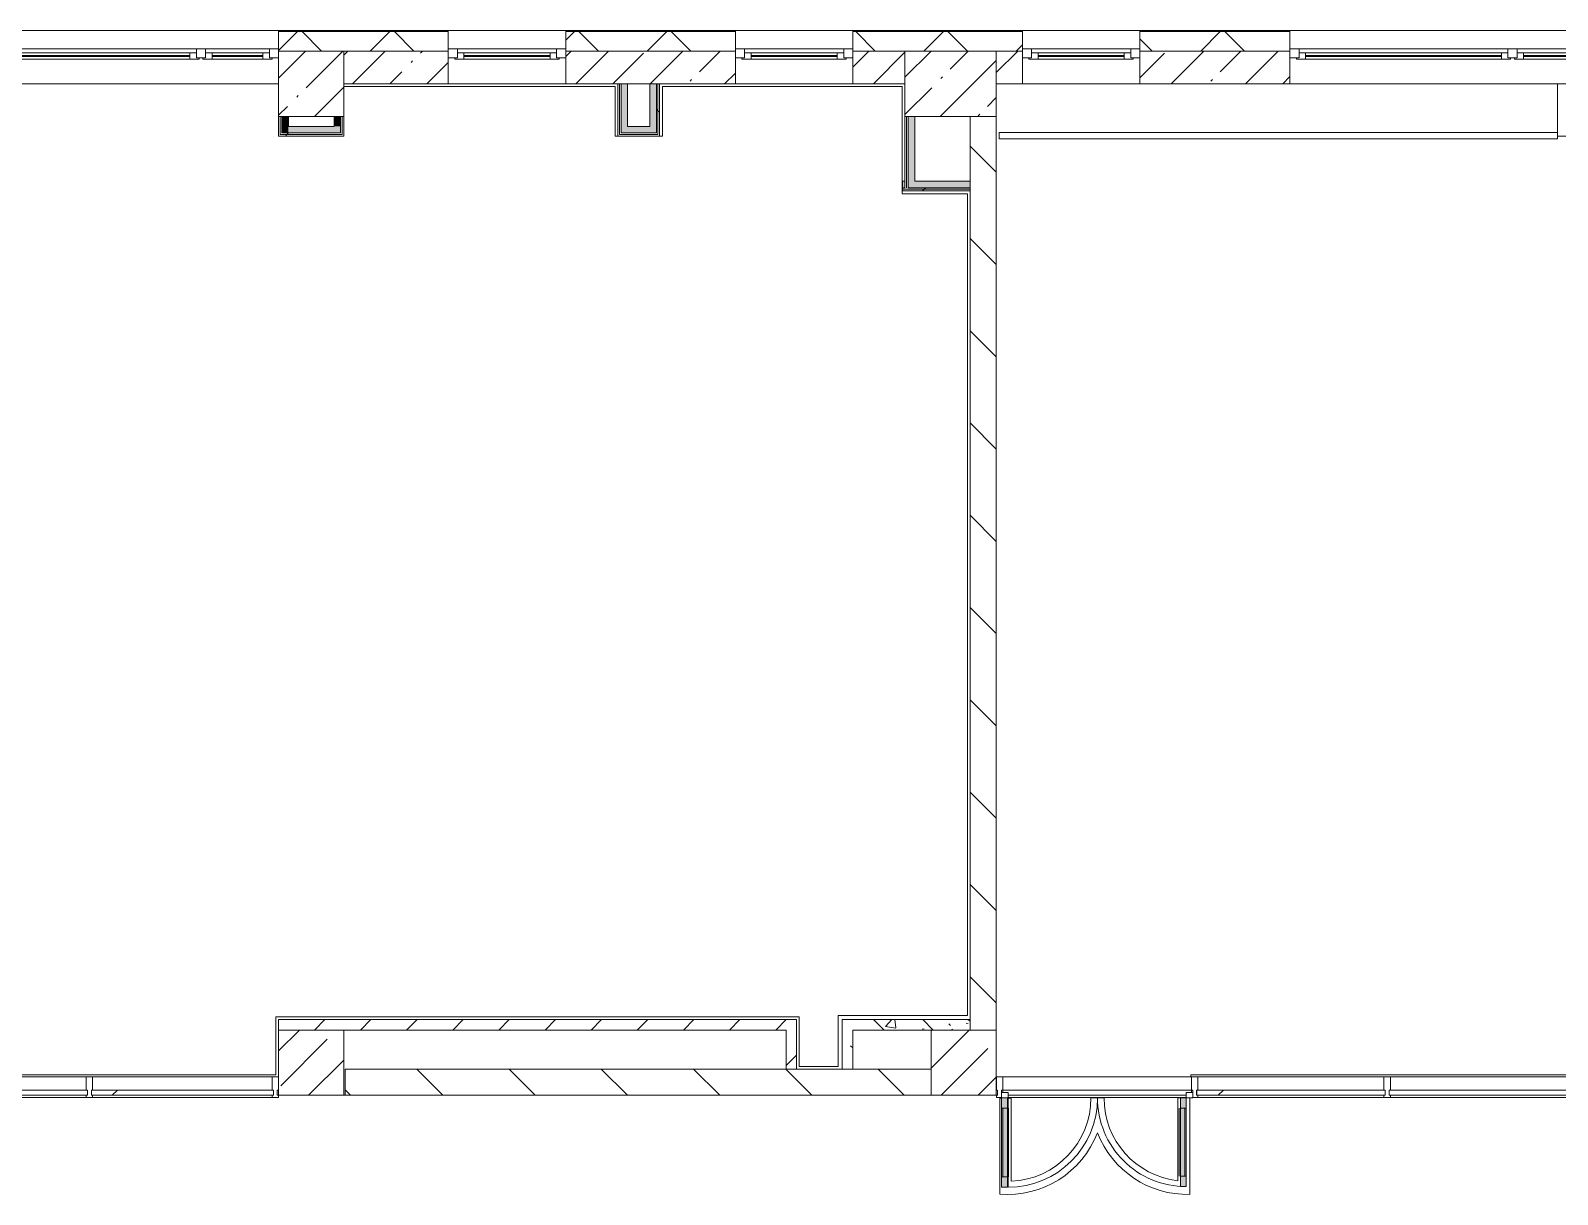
# Model space of a CAD drawing. Header units: millimetres. Extents: x 35098 to 231722, y -8553 to 29000.
# Drawn here: x 208361 to 220063, y 12640 to 21558 of the extents above; entities that cross this region are included whole.
import ezdxf

# ---------------------------------------------------------------- set-up
doc = ezdxf.new("R2010")
doc.units = ezdxf.units.MM
for name, color, linetype, lineweight, true_color in [('A-DETL-GENF-2', 7, 'Continuous', 5, 0xe2e2e2), ('A-DETL-GENF-3', 7, 'Continuous', 5, 0xaaaaaa), ('A-DOOR-2', 7, 'Continuous', 5, 0xaaaaaa), ('A-FLOR-1', 7, 'Continuous', 5, 0xaaaaaa), ('I-WALL-1', 7, 'Continuous', 5, 0xe7e7e7), ('I-WALL-2', 7, 'Continuous', 9, 0xe7e7e7), ('I-WALL-5', 7, 'Continuous', 5, 0x787878)]:
    doc.layers.add(name, color=color, linetype=linetype, lineweight=lineweight, true_color=true_color)
for name, color, linetype, lineweight in [('A-GLAZ-2', 7, 'Continuous', 5), ('A-GLAZ-CURT-1', 7, 'Continuous', 5), ('A-GLAZ-CWMG-1', 7, 'Continuous', 5), ('A-WALL', 7, 'Continuous', 9), ('A-WALL-4', 7, 'Continuous', 5), ('I-WALL-3', 7, 'Continuous', 5), ('S-COLS-1', 7, 'Continuous', 5)]:
    doc.layers.add(name, color=color, linetype=linetype, lineweight=lineweight)
pattern_1 = [(45, (104712.3, 0), (-285.1231, 285.1231), []), (45, (104997.44, 0), (-285.1231, 285.1231), [504.031, -100.806, 16.764, -84.042])]
pattern_2 = [(135, (104712.3, 0), (-353.5534, -353.5534), [])]
pattern_3 = [(135, (104712.3, 0), (-377.1708, -377.1708), [533.4, -88.9, 17.78, -88.9]), (135, (104712.3, 376.94), (-377.1708, -377.1708), []), (50, (104712.3, 0), (637.6445, -55.7866), [66.675, -733.425]), (355, (104712.3, 0), (-123.3494, 668.6992), [53.34, -586.74]), (100.451, (104765.45, -4.65), (514.299, 612.908), [56.665, -623.315]), (46.184, (104712.3, 177.8), (948.7764, -147.1497), [100.012, -1100.137]), (96.636, (104791.4, 165.5), (830.909, 865.997), [84.998, -934.973]), (351.184, (104712.3, 177.8), (830.918, 865.988), [80.01, -880.11]), (21, (104801.2, 133.35), (530.6506, -357.9283), [66.675, -733.425]), (326, (104801.2, 133.35), (216.308, 644.6585), [53.34, -586.74]), (71.451, (104845.44, 103.5), (746.9596, 286.7243), [56.665, -623.315]), (37.5, (104712.32, 0), (10.81053, 295.9426), [16.764, -562.864, 16.764, -578.866, -588.962]), (37.5, (104712.32, 0), (10.81053, 295.9426), [-1175.258, 16.764, -572.198]), (7.5, (104712.3, 0), (233.8692, 350.63175), [16.764, -322.834, 16.764, -549.529, -224.472]), (7.5, (104712.3, 0), (233.8692, 350.63175), [-905.891, 16.764, -207.708]), (327.5, (104514.07, 0), (474.5678, -20.0513), [16.764, -205.486, 16.764, -676.656, -920.115]), (327.5, (104514.07, 0), (474.5678, -20.0513), [-915.67, 16.764, -903.351]), (317.5, (104425.17, 0), (518.4522, 88.9934), [16.764, -272.161, 16.764, -443.738, -653.415]), (317.5, (104425.17, 0), (518.4522, 88.9934), [-749.427, 16.764, -636.651])]
pattern_4 = [(45, (104712.3, 0), (-530.33, 530.33), []), (135, (104712.3, 0), (-530.33, -530.33), [])]
pattern_5 = [(45, (104712.32, 0), (-176.7767, 176.7767), [])]

# ---------------------------------------------------------------- blocks, each defined once
blk = doc.blocks.new('120_Окно_СКБ_1Ст - 120_Окно_СКБ_1Ст 900х2500_h_ с форточкой-22877787-2_7_2_птичка')
at = {"layer": 'A-GLAZ-2'}
for p, q in [((-450, -127), (-450, -57)), ((-450, -57), (-380, -57)), ((450, -57), (-450, -57)), ((-380, -57), (-380, -127)), ((380, -87), (-380, -87)), ((-380, -87), (-380, -127)), ((-330, -137), (-330, -87)), ((-330, -107), (330, -107)), ((330, -117), (-330, -117)), ((330, -137), (330, -87)), ((380, -127), (380, -57)), ((380, -57), (450, -57)), ((380, -127), (380, -87)), ((450, -57), (450, -127)), ((-380, -127), (-450, -127)), ((-450, -127), (-400, -127)), ((-380, -127), (-400, -127)), ((-400, -127), (-400, -137)), ((-400, -137), (400, -137)), ((400, -137), (-400, -137)), ((450, -127), (380, -127)), ((400, -127), (380, -127)), ((400, -127), (450, -127)), ((400, -137), (400, -127))]:
    blk.add_line(p, q, dxfattribs=at)
blk = doc.blocks.new('120_Окно_СКБ_2Ст_Фрамуга сверху - 120_Окно_СКБ_2Ст_2300х2500_h_ ДОО-23103760-2_7_2_птичка')
at = {"layer": 'A-GLAZ-2'}
for p, q in [((-1150, -127), (-1150, -57)), ((-1150, -57), (-1080, -57)), ((1150, -57), (-1150, -57)), ((-1080, -57), (-1080, -127)), ((-1080, -57), (1080, -57)), ((520, -87), (-1080, -87)), ((-1080, -87), (-1080, -127)), ((-1030, -137), (-1030, -87)), ((-1030, -107), (470, -107)), ((470, -117), (-1030, -117)), ((470, -137), (470, -87)), ((520, -127), (520, -57)), ((520, -57), (590, -57)), ((520, -127), (520, -87)), ((590, -57), (590, -127)), ((1080, -87), (590, -87)), ((590, -87), (590, -127)), ((640, -137), (640, -87)), ((640, -107), (1030, -107)), ((1030, -117), (640, -117)), ((1030, -137), (1030, -87)), ((1080, -127), (1080, -57)), ((1080, -57), (1150, -57)), ((1080, -127), (1080, -87)), ((1150, -57), (1150, -127)), ((-1080, -127), (-1150, -127)), ((-1150, -127), (-1100, -127)), ((-1080, -127), (-1100, -127)), ((-1100, -127), (-1100, -137)), ((-1100, -137), (540, -137)), ((540, -137), (-1100, -137)), ((590, -127), (520, -127)), ((540, -127), (520, -127)), ((540, -127), (570, -127)), ((540, -127), (570, -127)), ((540, -137), (540, -127)), ((590, -127), (570, -127)), ((570, -127), (570, -137)), ((570, -137), (1100, -137)), ((1100, -137), (570, -137)), ((1150, -127), (1080, -127)), ((1100, -127), (1080, -127)), ((1100, -127), (1150, -127)), ((1100, -137), (1100, -127))]:
    blk.add_line(p, q, dxfattribs=at)
blk = doc.blocks.new('120_Окно_СКБ_2Ст_Фрамуга сверху - 120_Окно_СКБ_2Ст_2300х2500_h_ ДОО-V151-2_7_2_птичка')
at = {"layer": 'A-GLAZ-2'}
for p, q in [((-1150, -127), (-1150, -57)), ((-1150, -57), (-1080, -57)), ((1150, -57), (-1150, -57)), ((-1080, -57), (-1080, -127)), ((-1080, -57), (1080, -57)), ((520, -87), (-1080, -87)), ((-1080, -87), (-1080, -127)), ((-1030, -137), (-1030, -87)), ((-1030, -107), (470, -107)), ((470, -117), (-1030, -117)), ((470, -137), (470, -87)), ((520, -127), (520, -57)), ((520, -57), (590, -57)), ((520, -127), (520, -87)), ((590, -57), (590, -127)), ((1080, -87), (590, -87)), ((590, -87), (590, -127)), ((640, -137), (640, -87)), ((640, -107), (1030, -107)), ((1030, -117), (640, -117)), ((1030, -137), (1030, -87)), ((1080, -127), (1080, -57)), ((1080, -57), (1150, -57)), ((1080, -127), (1080, -87)), ((1150, -57), (1150, -127)), ((-1080, -127), (-1150, -127)), ((-1150, -127), (-1100, -127)), ((-1080, -127), (-1100, -127)), ((-1100, -127), (-1100, -137)), ((-1100, -137), (540, -137)), ((540, -137), (-1100, -137)), ((590, -127), (520, -127)), ((540, -127), (520, -127)), ((540, -127), (570, -127)), ((540, -127), (570, -127)), ((540, -137), (540, -127)), ((590, -127), (570, -127)), ((570, -127), (570, -137)), ((570, -137), (1100, -137)), ((1100, -137), (570, -137)), ((1150, -127), (1080, -127)), ((1100, -127), (1080, -127)), ((1100, -127), (1150, -127)), ((1100, -137), (1100, -127))]:
    blk.add_line(p, q, dxfattribs=at)
blk = doc.blocks.new('BSC_Колонна _Прямоугольная - 500х500-23282986-2_7_2_птичка')
at = {"layer": 'S-COLS-1'}
h = blk.add_hatch(dxfattribs=at)
h.set_pattern_fill('FP_190', color=256, style=0, pattern_type=2)
h.set_pattern_definition([(45, (-105800, -21150), (-285.1231, 285.1231), []), (45, (-105514.88, -21150), (-285.1231, 285.1231), [504.031, -100.806, 16.764, -84.042])])
h.paths.add_polyline_path([(-250, -250), (250, -250), (250, 250), (-250, 250), (-250, -95)])
for p, q in [((250, 250), (-250, 250)), ((-250, 250), (-250, -250)), ((250, -250), (250, 250)), ((-250, -250), (250, -250))]:
    blk.add_line(p, q, dxfattribs=at)
blk = doc.blocks.new('BSC_Колонна _Прямоугольная - 700х500-V178-2_7_2_птичка')
at = {"layer": 'S-COLS-1'}
h = blk.add_hatch(dxfattribs=at)
h.set_pattern_fill('FP_202', color=256, style=0, pattern_type=2)
h.set_pattern_definition([(45, (-110700, -21150), (-285.1231, 285.1231), []), (45, (-110414.88, -21150), (-285.1231, 285.1231), [504.031, -100.806, 16.764, -84.042])])
h.paths.add_polyline_path([(-350, -250), (350, -250), (350, 250), (-350, 250)])
for p, q in [((350, 250), (-350, 250)), ((-350, 250), (-350, -250)), ((350, -250), (350, 250)), ((-350, -250), (350, -250))]:
    blk.add_line(p, q, dxfattribs=at)
blk = doc.blocks.new('Прямоугольный импост - Импост структурный с накладкой - 160мм Темный-30756008-2_7_2_птичка')
at = {"layer": 'A-GLAZ-CWMG-1'}
for p, q in [((-50, 0), (-50, 17)), ((-50, 17), (0, 17)), ((-40, 0), (-50, 0)), ((-40, -40), (-40, 0)), ((0, 0), (-10, 0)), ((-10, 0), (-10, -40)), ((0, 17), (0, 0)), ((-50, -140), (-50, -40)), ((-50, -40), (-40, -40)), ((-10, -40), (0, -40)), ((0, -40), (0, -140)), ((0, -140), (-50, -140))]:
    blk.add_line(p, q, dxfattribs=at)
blk = doc.blocks.new('Системная панель - Стекло - 40мм-32427251-2_7_2_птичка')
at = {"layer": 'A-GLAZ-CURT-1'}
h = blk.add_hatch(dxfattribs=at)
h.set_pattern_fill('FP_219', color=256, style=0, pattern_type=2)
h.set_pattern_definition([(45, (-105312.5, -12900), (-1414.214, 1414.214), [1000, -3000]), (45, (-106312.5, -13400), (-1414.214, 1414.214), [3000, -1000]), (45, (-104312.5, -13900), (-1414.214, 1414.214), [1000, -3000])])
h.paths.add_polyline_path([(-697.5, 0), (697.5, 0), (697.5, 40), (-697.5, 40)])
for p, q in [((697.5, 40), (-697.5, 40)), ((-697.5, 40), (-697.5, 0)), ((697.5, 0), (697.5, 40)), ((-697.5, 0), (697.5, 0))]:
    blk.add_line(p, q, dxfattribs=at)
blk = doc.blocks.new('Прямоугольный импост - Импост структурный с накладкой - 160мм Темный-32427249-2_7_2_птичка')
at = {"layer": 'A-GLAZ-CWMG-1'}
for p, q in [((105500, 13540), (104125, 13540)), ((105500, 13383), (104125, 13383))]:
    blk.add_line(p, q, dxfattribs=at)
blk = doc.blocks.new('Системная панель - Стекло - 40мм-32427252-2_7_2_птичка')
at = {"layer": 'A-GLAZ-CURT-1'}
for p, q in [((720, 40), (-720, 40)), ((-720, 40), (-720, 0)), ((-720, 0), (720, 0)), ((720, 0), (720, 40))]:
    blk.add_line(p, q, dxfattribs=at)
blk = doc.blocks.new('Прямоугольный импост - Импост структурный с накладкой - 160мм Темный-32427250-2_7_2_птичка')
at = {"layer": 'A-GLAZ-CWMG-1'}
for p, q in [((104075, 13540), (102655, 13540)), ((104075, 13383), (102655, 13383))]:
    blk.add_line(p, q, dxfattribs=at)
blk = doc.blocks.new('Прямоугольный импост - Импост структурный с накладкой - 160мм Темный-30755591-2_7_2_птичка')
at = {"layer": 'A-GLAZ-CWMG-1'}
for p, q in [((-25, 0), (-25, 17)), ((-25, 17), (25, 17)), ((-15, 0), (-25, 0)), ((-15, -40), (-15, 0)), ((25, 0), (15, 0)), ((15, 0), (15, -40)), ((25, 17), (25, 0)), ((-25, -140), (-25, -40)), ((-25, -40), (-15, -40)), ((15, -40), (25, -40)), ((25, -40), (25, -140)), ((25, -140), (-25, -140))]:
    blk.add_line(p, q, dxfattribs=at)
blk = doc.blocks.new('Прямоугольный импост - Импост структурный с накладкой - 160мм Темный-32356295-2_7_2_птичка')
at = {"layer": 'A-GLAZ-CWMG-1'}
for p, q in [((-50, 40), (-50, 140)), ((-50, 140), (0, 140)), ((0, 140), (0, 40)), ((-40, 40), (-50, 40)), ((-40, 20), (-40, 40)), ((-10, 40), (-10, 0)), ((0, 40), (-10, 40)), ((-10, 0), (0, 0)), ((0, 0), (0, -17)), ((0, -17), (-36, -17))]:
    blk.add_line(p, q, dxfattribs=at)
blk = doc.blocks.new('Системная панель - Стекло - 40мм-32428871-2_7_2_птичка')
at = {"layer": 'A-GLAZ-CURT-1'}
for p, q in [((749, 0), (-749, 0)), ((-749, 0), (-749, -40)), ((749, -40), (749, 0)), ((-749, -40), (749, -40))]:
    blk.add_line(p, q, dxfattribs=at)
blk = doc.blocks.new('Дверь_Витражная_остекление_ - ВВ-23-32429828-2_7_2_птичка')
at = {"layer": 'A-DETL-GENF-2'}
for points in [[(687.5, 705), (687.5, 20), (732.5, 20), (732.5, 705)], [(-682.5, 700), (-682.5, 20), (-637.5, 20), (-637.5, 700)]]:
    blk.add_hatch(color=256, dxfattribs=at).paths.add_polyline_path(points)
at = {"layer": 'A-DETL-GENF-3'}
for p, q in [((732.5, 705), (687.5, 705)), ((687.5, 705), (687.5, 20)), ((732.5, 705), (687.5, 705)), ((687.5, 705), (687.5, 20)), ((732.5, 705), (732.5, 20)), ((732.5, 20), (732.5, 705)), ((-682.5, 700), (-637.5, 700)), ((-682.5, 700), (-682.5, 20)), ((-637.5, 700), (-682.5, 700)), ((-682.5, 700), (-682.5, 20)), ((-682.5, 620), (-637.5, 620)), ((-672.5, 620), (-672.5, 100)), ((-637.5, 700), (-637.5, 20)), ((-637.5, 20), (-637.5, 700)), ((-628.5, 620), (-628.5, 100)), ((678.5, 625), (678.5, 100)), ((732.5, 625), (687.5, 625)), ((722.5, 625), (722.5, 100)), ((-682.5, 100), (-637.5, 100)), ((-637.5, 20), (-682.5, 20)), ((-682.5, 20), (-637.5, 20)), ((732.5, 100), (687.5, 100))]:
    blk.add_line(p, q, dxfattribs=at)
at = {"layer": 'A-DOOR-2'}
for p, q in [((682.5, 705), (682.5, 20)), ((-682.5, 700), (-682.5, 20)), ((-682.5, 20), (-732.5, 20)), ((-732.5, 20), (-732.5, -20)), ((-682.5, -20), (-682.5, 20)), ((732.5, 20), (682.5, 20)), ((682.5, 20), (682.5, -20)), ((732.5, -20), (732.5, 20)), ((-732.5, -20), (-682.5, -20)), ((682.5, -20), (732.5, -20))]:
    blk.add_line(p, q, dxfattribs=at)
for centre, radius, start, end in [((682.5, 20), 685, 90, 180), ((-682.5, 20), 680, 360, 90)]:
    blk.add_arc(centre, radius, start, end, dxfattribs=at)
blk = doc.blocks.new('Прямоугольный импост - Импост структурный с накладкой - 160мм Темный-32428730-2_7_2_птичка')
at = {"layer": 'A-GLAZ-CWMG-1'}
for p, q in [((111101, 13540), (112546, 13540)), ((111101, 13420), (111101, 13440)), ((111101, 13440), (112546, 13440)), ((111141, 13400), (112506, 13400)), ((111141, 13383), (112506, 13383)), ((112546, 13440), (112546, 13420))]:
    blk.add_line(p, q, dxfattribs=at)
blk = doc.blocks.new('Прямоугольный импост - Импост структурный с накладкой - 160мм Темный-32428868-2_7_2_птичка')
at = {"layer": 'A-GLAZ-CWMG-1'}
for p, q in [((114071, 13540), (115549, 13540)), ((114071, 13383), (115549, 13383))]:
    blk.add_line(p, q, dxfattribs=at)
blk = doc.blocks.new('Системная панель - Стекло - 40мм-32428872-2_7_2_птичка')
at = {"layer": 'A-GLAZ-CURT-1'}
h = blk.add_hatch(dxfattribs=at)
h.set_pattern_fill('FP_220', color=256, style=0, pattern_type=2)
h.set_pattern_definition([(225, (113808, 12900), (1414.214, -1414.214), [1000, -3000]), (225, (114808, 13400), (1414.214, -1414.214), [3000, -1000]), (225, (112808, 13900), (1414.214, -1414.214), [1000, -3000])])
h.paths.add_polyline_path([(-723, 0), (-723, -40), (722, -40), (722, 0), (-561, 0)])
for p, q in [((722, 0), (-723, 0)), ((-723, 0), (-723, -40)), ((722, -40), (722, 0)), ((-723, -40), (722, -40))]:
    blk.add_line(p, q, dxfattribs=at)
blk = doc.blocks.new('Прямоугольный импост - Импост структурный с накладкой - 160мм Темный-32428869-2_7_2_птичка')
at = {"layer": 'A-GLAZ-CWMG-1'}
for p, q in [((112596, 13540), (114021, 13540)), ((112596, 13383), (114021, 13383))]:
    blk.add_line(p, q, dxfattribs=at)
blk = doc.blocks.new('Прямоугольный импост - Импост структурный с накладкой - 160мм Темный-32356291-2_7_2_птичка')
at = {"layer": 'A-GLAZ-CWMG-1'}
for p, q in [((-25, 40), (-25, 140)), ((-25, 140), (25, 140)), ((25, 140), (25, 40)), ((-15, 40), (-25, 40)), ((-25, -17), (-25, 0)), ((-25, 0), (-15, 0)), ((-15, 0), (-15, 40)), ((15, 40), (15, 20)), ((25, 40), (15, 40)), ((15, -17), (-25, -17))]:
    blk.add_line(p, q, dxfattribs=at)
blk = doc.blocks.new('Прямоугольный импост - Импост структурный с накладкой - 160мм Темный-30755836-2_7_2_птичка')
at = {"layer": 'A-GLAZ-CWMG-1'}
for p, q in [((-25, 40), (-25, 140)), ((-25, 140), (25, 140)), ((25, 140), (25, 40)), ((-15, 40), (-25, 40)), ((-25, -17), (-25, 0)), ((-25, 0), (-15, 0)), ((-15, 0), (-15, 40)), ((15, 40), (15, 0)), ((25, 40), (15, 40)), ((15, 0), (25, 0)), ((25, 0), (25, -17)), ((25, -17), (-25, -17))]:
    blk.add_line(p, q, dxfattribs=at)

msp = doc.modelspace()

# ---------------------------------------------------------------- hatches: boundary and pattern name
at = {"layer": 'A-WALL-4'}
h = msp.add_hatch(dxfattribs=at)
h.set_pattern_fill('FP_103', color=256, style=0, pattern_type=2)
h.set_pattern_definition([(45, (104712.3, 0), (-353.5534, 353.5534), []), (135, (104712.3, 0), (-353.5534, -353.5534), [])])
h.paths.add_polyline_path([(229942.3, 21400), (229942.3, 21550), (224862.5, 21550), (224862.5, 21400), (229792.3, 21400)])
h.paths.add_polyline_path([(223962.5, 21400), (223962.5, 21550), (222612.8, 21550), (222612.8, 21400), (223219.2, 21400)])
h.paths.add_polyline_path([(211161.4, 21400), (211562.8, 21400), (211562.8, 21550), (210262.5, 21550), (210262.5, 21400), (210762.3, 21400)])
h.paths.add_polyline_path([(213762.8, 21400), (213762.8, 21550), (212462.8, 21550), (212462.8, 21400), (213016.5, 21400)])
h.paths.add_polyline_path([(214662.8, 21400), (215962.3, 21400), (215962.3, 21550), (214662.8, 21550)])
h.paths.add_polyline_path([(220812.8, 21400), (221712.8, 21400), (221712.8, 21550), (220312.8, 21550), (220312.8, 21400), (220436.6, 21400)])
h.paths.add_polyline_path([(216862.3, 21400), (218012.8, 21400), (218012.8, 21550), (216862.3, 21550)])
h.paths.add_polyline_path([(204668.8, 21400), (205862.3, 21400), (205862.3, 21550), (201322.3, 21550), (201322.3, 21400), (203741.3, 21400)])
h.paths.add_polyline_path([(206762.3, 21400), (207962.5, 21400), (207962.5, 21550), (206762.3, 21550)])
h.paths.add_polyline_path([(198022.3, 21400), (198022.3, 21550), (197772.3, 21550), (197772.3, 21400)])
at = {"layer": 'I-WALL-1'}
msp.add_hatch(color=256, dxfattribs=at).paths.add_polyline_path([(215137.3, 20404), (215137.3, 20900), (215087.3, 20900), (215087.3, 20404)])
at = {"layer": 'I-WALL-2'}
for points in [[(212937.3, 20774), (212937.3, 21150), (212887.3, 21150), (212887.3, 20774)], [(213157.3, 20824), (213157.3, 21150), (213107.3, 21150), (213107.3, 20824)], [(210337.3, 20774), (210337.3, 20900), (210287.3, 20900), (210287.3, 20774)], [(210737.3, 20824), (210737.3, 20900), (210687.3, 20900), (210687.3, 20824)], [(210337.3, 20774), (210737.3, 20774), (210737.3, 20824), (210337.3, 20824)], [(212937.3, 20774), (213157.3, 20774), (213157.3, 20824), (212937.3, 20824)]]:
    msp.add_hatch(color=256, dxfattribs=at).paths.add_polyline_path(points)
h = msp.add_hatch(color=256, dxfattribs=at)
h.paths.add_polyline_path([(215062.3, 20354), (215062.3, 20404), (215042.3, 20404), (215042.3, 20354)])
h.paths.add_polyline_path([(215562.3, 20354), (215562.3, 20404), (215087.3, 20404), (215087.3, 20354)])
at = {"layer": 'I-WALL-3'}
h = msp.add_hatch(dxfattribs=at)
h.set_pattern_fill('FP_111', color=256, style=0, pattern_type=2)
h.set_pattern_definition(pattern_1)
h.paths.add_polyline_path([(216862.3, 21150), (218012.8, 21150), (218012.8, 21400), (216862.3, 21400)])
h.paths.add_polyline_path([(220812.8, 21150), (221712.8, 21150), (221712.8, 21400), (220812.8, 21400), (220812.8, 21239.3)])
h.paths.add_polyline_path([(225922.3, 21150), (225922.3, 21400), (225562.3, 21400), (225562.3, 21150)])
h.paths.add_polyline_path([(223227.8, 21150), (223962.5, 21150), (223962.5, 21400), (222612.8, 21400), (222612.8, 21150), (223219.2, 21150)])
h.paths.add_polyline_path([(205849.8, 21150), (205862.3, 21150), (205862.3, 21400), (205512.3, 21400), (205512.3, 21150), (205837.3, 21150)])
h.paths.add_polyline_path([(207451.3, 21150), (207962.5, 21150), (207962.5, 21400), (206762.3, 21400), (206762.3, 21150)])
h.paths.add_polyline_path([(210762.3, 21150), (211562.8, 21150), (211562.8, 21400), (210762.3, 21400)])
h.paths.add_polyline_path([(213016.5, 21150), (213762.8, 21150), (213762.8, 21400), (212462.8, 21400), (212462.8, 21150), (212937.3, 21150)])
h.paths.add_polyline_path([(215962.3, 21150), (215962.3, 21400), (215762.3, 21400), (215762.3, 21150), (215799, 21150)])
h.paths.add_polyline_path([(215062.3, 21150), (215062.3, 21400), (214662.8, 21400), (214662.8, 21150), (214871.5, 21150)])
h = msp.add_hatch(dxfattribs=at)
h.set_pattern_fill('FP_215', color=256, style=0, pattern_type=2)
h.set_pattern_definition(pattern_4)
h.paths.add_polyline_path([(213157.3, 20774), (213169.8, 20774), (213169.8, 21150), (213157.3, 21150), (213157.3, 20824)])
h = msp.add_hatch(dxfattribs=at)
h.set_pattern_fill('FP_215', color=256, style=0, pattern_type=2)
h.set_pattern_definition(pattern_4)
h.paths.add_polyline_path([(213182.3, 20761.5), (213182.3, 21150), (213169.8, 21150), (213169.8, 20761.5)])
h = msp.add_hatch(dxfattribs=at)
h.set_pattern_fill('FP_114', color=256, style=0, pattern_type=2)
h.set_pattern_definition(pattern_2)
h.paths.add_polyline_path([(215762.3, 13900), (215762.3, 20900), (215562.3, 20900), (215562.3, 13900)])
h = msp.add_hatch(dxfattribs=at)
h.set_pattern_fill('FP_215', color=256, style=0, pattern_type=2)
h.set_pattern_definition(pattern_4)
h.paths.add_polyline_path([(210274.8, 20749), (210762.3, 20749), (210762.3, 20761.5), (210274.8, 20761.5)])
h = msp.add_hatch(dxfattribs=at)
h.set_pattern_fill('FP_215', color=256, style=0, pattern_type=2)
h.set_pattern_definition(pattern_4)
h.paths.add_polyline_path([(210287.3, 20761.5), (210749.8, 20761.5), (210749.8, 20774), (210287.3, 20774)])
h = msp.add_hatch(dxfattribs=at)
h.set_pattern_fill('FP_215', color=256, style=0, pattern_type=2)
h.set_pattern_definition(pattern_4)
h.paths.add_polyline_path([(215562.3, 20341.5), (215562.3, 20354), (215042.3, 20354), (215042.3, 20341.5)])
h = msp.add_hatch(dxfattribs=at)
h.set_pattern_fill('FP_215', color=256, style=0, pattern_type=2)
h.set_pattern_definition(pattern_4)
h.paths.add_polyline_path([(215562.3, 20329), (215562.3, 20341.5), (215042.3, 20341.5), (215042.3, 20329)])
h = msp.add_hatch(dxfattribs=at)
h.set_pattern_fill('FP_115', color=256, style=0, pattern_type=2)
h.set_pattern_definition(pattern_5)
h.paths.add_polyline_path([(214232.3, 13900), (214232.3, 13980), (210262.3, 13980), (210262.3, 13900), (214152.3, 13900)])
h = msp.add_hatch(dxfattribs=at)
h.set_pattern_fill('FP_115', color=256, style=0, pattern_type=2)
h.set_pattern_definition(pattern_5)
h.paths.add_polyline_path([(214232.3, 13600), (214232.3, 13900), (214152.3, 13900), (214152.3, 13600)])
h = msp.add_hatch(dxfattribs=at)
h.set_pattern_fill('FP_114', color=256, style=0, pattern_type=2)
h.set_pattern_definition(pattern_2)
h.paths.add_polyline_path([(215262.3, 13400), (215262.3, 13600), (210772.3, 13600), (210772.3, 13400), (214871.5, 13400)])
at = {"layer": 'I-WALL-5'}
h = msp.add_hatch(dxfattribs=at)
h.set_pattern_fill('FP_124', color=256, style=0, pattern_type=2)
h.set_pattern_definition(pattern_3)
h.paths.add_polyline_path([(214662.3, 13600), (214662.3, 13980), (214582.3, 13980), (214582.3, 13600)])
h = msp.add_hatch(dxfattribs=at)
h.set_pattern_fill('FP_124', color=256, style=0, pattern_type=2)
h.set_pattern_definition(pattern_3)
h.paths.add_polyline_path([(215562.3, 13900), (215562.3, 13980), (214662.3, 13980), (214662.3, 13900), (214871.5, 13900)])
at = {"layer": 'S-COLS-1'}
h = msp.add_hatch(dxfattribs=at)
h.set_pattern_fill('FP_111', color=256, style=0, pattern_type=2)
h.set_pattern_definition(pattern_1)
h.paths.add_polyline_path([(210762.3, 13400), (210762.3, 13900), (210262.3, 13900), (210262.3, 13400)])
h = msp.add_hatch(dxfattribs=at)
h.set_pattern_fill('FP_111', color=256, style=0, pattern_type=2)
h.set_pattern_definition(pattern_1)
h.paths.add_polyline_path([(215262.3, 13400), (215762.3, 13400), (215762.3, 13900), (215262.3, 13900), (215262.3, 13534.8)])

# ---------------------------------------------------------------- linework, layer by layer
at = {"layer": 'A-FLOR-1'}
for p, q in [((212841.3, 21130), (210762.3, 21130)), ((212841.3, 20748), (212841.3, 21130)), ((215041.3, 21130), (213203.3, 21130)), ((213203.3, 21130), (213203.3, 20748)), ((215041.3, 20308), (215041.3, 21130)), ((213203.3, 20748), (212841.3, 20748)), ((215541.3, 20308), (215041.3, 20308)), ((215541.3, 14011), (215541.3, 20308)), ((210242.3, 13557), (210242.3, 14000)), ((210242.3, 14000), (214252.3, 14000)), ((214252.3, 14000), (214252.3, 13620)), ((214551.3, 13620), (214551.3, 14011)), ((214551.3, 14011), (215541.3, 14011)), ((214252.3, 13620), (214551.3, 13620)), ((207367.3, 13557), (210242.3, 13557)), ((217252.3, 13540), (217252.3, 13557)), ((217252.3, 13557), (220312.3, 13557)), ((210772.3, 13400), (210762.3, 13400)), ((215762.3, 13400.5), (215773.2, 13400.5)), ((215799, 13378.5), (215788.2, 13378.5)), ((215788.2, 13378.5), (215788.2, 12642.4)), ((215877.5, 13378.5), (215847.8, 13378.5)), ((215877.5, 12740.7), (215877.5, 13378.5)), ((216587.8, 13380), (216487.8, 13380)), ((217217.8, 13381.5), (217153.1, 13381.5)), ((217153.1, 13381.5), (217153.1, 12744.4)), ((217245.4, 12640.2), (217245.4, 13380))]:
    msp.add_line(p, q, dxfattribs=at)
for centre, radius, start, end in [((215847.8, 13380), 640, 272.66078, 0), ((217227.8, 13380), 640, 180, 263.29215), ((215847.8, 13380), 740, 265.37807, 338.81722), ((217227.8, 13380), 740, 201.18278, 271.36364)]:
    msp.add_arc(centre, radius, start, end, dxfattribs=at)
at = {"layer": 'A-WALL'}
for p, q in [((211562.8, 21553), (210262.5, 21553)), ((211562.8, 21550), (210262.5, 21550)), ((213762.8, 21553), (212462.8, 21553)), ((213762.8, 21550), (212462.8, 21550)), ((215962.3, 21553), (214662.8, 21553)), ((215962.3, 21550), (214662.8, 21550)), ((218012.8, 21553), (216862.3, 21553)), ((218012.8, 21550), (216862.3, 21550)), ((211562.8, 21400), (210762.3, 21400)), ((213762.8, 21400), (212462.8, 21400)), ((215062.3, 21400), (214662.8, 21400)), ((215962.3, 21400), (215762.3, 21400)), ((218012.8, 21400), (216862.3, 21400)), ((212937.3, 21150), (212862.3, 21150)), ((212874.8, 20761.5), (212874.8, 21150)), ((212887.3, 20774), (212887.3, 21150)), ((213182.3, 21150), (213107.3, 21150)), ((213157.3, 21150), (213157.3, 20774)), ((213169.8, 21150), (213169.8, 20761.5)), ((210274.8, 20761.5), (210274.8, 20900)), ((210287.3, 20774), (210287.3, 20900)), ((210737.3, 20900), (210737.3, 20774)), ((210749.8, 20900), (210749.8, 20761.5)), ((215074.8, 20900), (215074.8, 20354)), ((215087.3, 20900), (215087.3, 20354)), ((210749.8, 20761.5), (210274.8, 20761.5)), ((210737.3, 20774), (210287.3, 20774)), ((213169.8, 20761.5), (212874.8, 20761.5)), ((213157.3, 20774), (212887.3, 20774)), ((215062.3, 20404), (215062.3, 20354)), ((215062.3, 20354), (215042.3, 20354)), ((215562.3, 20341.5), (215042.3, 20341.5)), ((215562.3, 20354), (215087.3, 20354)), ((215562.3, 13900), (215562.3, 13980)), ((214152.3, 13600), (214232.3, 13600))]:
    msp.add_line(p, q, dxfattribs=at)
at = {"layer": 'A-WALL-4'}
for p, q in [((215962.3, 21558), (201322.3, 21558)), ((210262.5, 21558), (210262.5, 21400)), ((211562.8, 21400), (211562.8, 21558)), ((212462.8, 21558), (212462.8, 21400)), ((213762.8, 21400), (213762.8, 21558)), ((214662.8, 21558), (214662.8, 21400)), ((215962.3, 21400), (215962.3, 21558)), ((229950.3, 21558), (215962.3, 21558)), ((216862.3, 21558), (216862.3, 21400)), ((218012.8, 21400), (218012.8, 21558))]:
    msp.add_line(p, q, dxfattribs=at)
at = {"layer": 'I-WALL-3'}
for p, q in [((211562.8, 21150), (211562.8, 21400)), ((212462.8, 21400), (212462.8, 21150)), ((213762.8, 21150), (213762.8, 21400)), ((214662.8, 21400), (214662.8, 21150)), ((215962.3, 21150), (215962.3, 21400)), ((216862.3, 21400), (216862.3, 21150)), ((218012.8, 21150), (218012.8, 21400)), ((210262.3, 21150), (205862.3, 21150)), ((212862.3, 21150), (210762.3, 21150)), ((212862.3, 21150), (212862.3, 20749)), ((212937.3, 21150), (213107.3, 21150)), ((212937.3, 20824), (212937.3, 21150)), ((213107.3, 21150), (213107.3, 20824)), ((215062.3, 21150), (213182.3, 21150)), ((213182.3, 20749), (213182.3, 21150)), ((215762.3, 21150), (220312.8, 21150)), ((220062.8, 21150), (220062.8, 20728)), ((210262.3, 20900), (210262.3, 20749)), ((210337.3, 20824), (210337.3, 20900)), ((210687.3, 20900), (210687.3, 20824)), ((210762.3, 20749), (210762.3, 20900)), ((215062.3, 20900), (215062.3, 20404)), ((215137.3, 20404), (215137.3, 20900)), ((215562.3, 20900), (215562.3, 13980)), ((215762.3, 13900), (215762.3, 20900)), ((210262.3, 20749), (210762.3, 20749)), ((210687.3, 20824), (210337.3, 20824)), ((212862.3, 20749), (213182.3, 20749)), ((213107.3, 20824), (212937.3, 20824)), ((215783.3, 20778), (220062.8, 20778)), ((215783.3, 20778), (215783.3, 20728)), ((220062.8, 20728), (215783.3, 20728)), ((220062.8, 20749), (220812.8, 20749)), ((215062.3, 20404), (215042.3, 20404)), ((215042.3, 20404), (215042.3, 20329)), ((215562.3, 20404), (215137.3, 20404)), ((215042.3, 20329), (215562.3, 20329)), ((214232.3, 13980), (210262.3, 13980)), ((210262.3, 13980), (210262.3, 13900)), ((214232.3, 13600), (214232.3, 13980)), ((214582.3, 13980), (214582.3, 13600)), ((215562.3, 13980), (214582.3, 13980)), ((210262.3, 13900), (214152.3, 13900)), ((214152.3, 13900), (214152.3, 13600)), ((214662.3, 13600), (214662.3, 13900)), ((214662.3, 13900), (215762.3, 13900)), ((214152.3, 13600), (210772.3, 13600)), ((210772.3, 13600), (210772.3, 13400)), ((215262.3, 13600), (214232.3, 13600)), ((215262.3, 13400), (215262.3, 13600)), ((210772.3, 13400), (215262.3, 13400))]:
    msp.add_line(p, q, dxfattribs=at)
at = {"layer": 'S-COLS-1'}
for p, q in [((210762.3, 13900), (210262.3, 13900)), ((210262.3, 13900), (210262.3, 13400)), ((210762.3, 13400), (210762.3, 13900)), ((215562.3, 13900), (215262.3, 13900)), ((215262.3, 13900), (215262.3, 13600)), ((215762.3, 13900), (215562.3, 13900)), ((215762.3, 13400), (215762.3, 13900)), ((215262.3, 13600), (215262.3, 13400)), ((210262.3, 13400), (210762.3, 13400)), ((215262.3, 13400), (215762.3, 13400))]:
    msp.add_line(p, q, dxfattribs=at)

# ---------------------------------------------------------------- block references
at = {"layer": 'A-DOOR-2', "rotation": 180}
msp.add_blockref('Дверь_Витражная_остекление_ - ВВ-23-32429828-2_7_2_птичка', (216535.3, 13400), dxfattribs=at)
at = {"layer": 'A-GLAZ-2'}
for name, p in [('120_Окно_СКБ_2Ст_Фрамуга сверху - 120_Окно_СКБ_2Ст_2300х2500_h_ ДОО-23103760-2_7_2_птичка', (209112.5, 21475)), ('120_Окно_СКБ_1Ст - 120_Окно_СКБ_1Ст 900х2500_h_ с форточкой-22877787-2_7_2_птичка', (212012.8, 21475)), ('120_Окно_СКБ_1Ст - 120_Окно_СКБ_1Ст 900х2500_h_ с форточкой-22877787-2_7_2_птичка', (214212.8, 21475)), ('120_Окно_СКБ_1Ст - 120_Окно_СКБ_1Ст 900х2500_h_ с форточкой-22877787-2_7_2_птичка', (216412.3, 21475)), ('120_Окно_СКБ_2Ст_Фрамуга сверху - 120_Окно_СКБ_2Ст_2300х2500_h_ ДОО-V151-2_7_2_птичка', (219162.8, 21475))]:
    msp.add_blockref(name, p, dxfattribs=at)
at = {"layer": 'A-GLAZ-CURT-1'}
for name, p in [('Системная панель - Стекло - 40мм-32427252-2_7_2_птичка', (208077.3, 13400)), ('Системная панель - Стекло - 40мм-32427251-2_7_2_птичка', (209524.8, 13400))]:
    msp.add_blockref(name, p, dxfattribs=at)
at = {"layer": 'A-GLAZ-CURT-1', "rotation": 180}
for name, p in [('Системная панель - Стекло - 40мм-32428872-2_7_2_птичка', (218020.3, 13400)), ('Системная панель - Стекло - 40мм-32428871-2_7_2_птичка', (219522.3, 13400))]:
    msp.add_blockref(name, p, dxfattribs=at)
at = {"layer": 'A-GLAZ-CWMG-1'}
for name in ['Прямоугольный импост - Импост структурный с накладкой - 160мм Темный-32427250-2_7_2_птичка', 'Прямоугольный импост - Импост структурный с накладкой - 160мм Темный-32427249-2_7_2_птичка', 'Прямоугольный импост - Импост структурный с накладкой - 160мм Темный-32428730-2_7_2_птичка', 'Прямоугольный импост - Импост структурный с накладкой - 160мм Темный-32428869-2_7_2_птичка', 'Прямоугольный импост - Импост структурный с накладкой - 160мм Темный-32428868-2_7_2_птичка']:
    msp.add_blockref(name, (104712.3, 0), dxfattribs=at)
at = {"layer": 'A-GLAZ-CWMG-1', "extrusion": (0, 0, -1), "rotation": 180}
for name, p in [('Прямоугольный импост - Импост структурный с накладкой - 160мм Темный-30755591-2_7_2_птичка', (-208812.3, 13400)), ('Прямоугольный импост - Импост структурный с накладкой - 160мм Темный-30756008-2_7_2_птичка', (-210262.3, 13400))]:
    msp.add_blockref(name, p, dxfattribs=at)
at = {"layer": 'A-GLAZ-CWMG-1', "extrusion": (0, 0, -1)}
for name, p in [('Прямоугольный импост - Импост структурный с накладкой - 160мм Темный-32356295-2_7_2_птичка', (-215762.8, 13400)), ('Прямоугольный импост - Импост структурный с накладкой - 160мм Темный-32356291-2_7_2_птичка', (-217282.8, 13400)), ('Прямоугольный импост - Импост структурный с накладкой - 160мм Темный-30755836-2_7_2_птичка', (-218757.8, 13400))]:
    msp.add_blockref(name, p, dxfattribs=at)
at = {"layer": 'S-COLS-1'}
for name, p in [('BSC_Колонна _Прямоугольная - 500х500-23282986-2_7_2_птичка', (210512.3, 21150)), ('BSC_Колонна _Прямоугольная - 700х500-V178-2_7_2_птичка', (215412.3, 21150))]:
    msp.add_blockref(name, p, dxfattribs=at)

doc.saveas('drawing.dxf')
